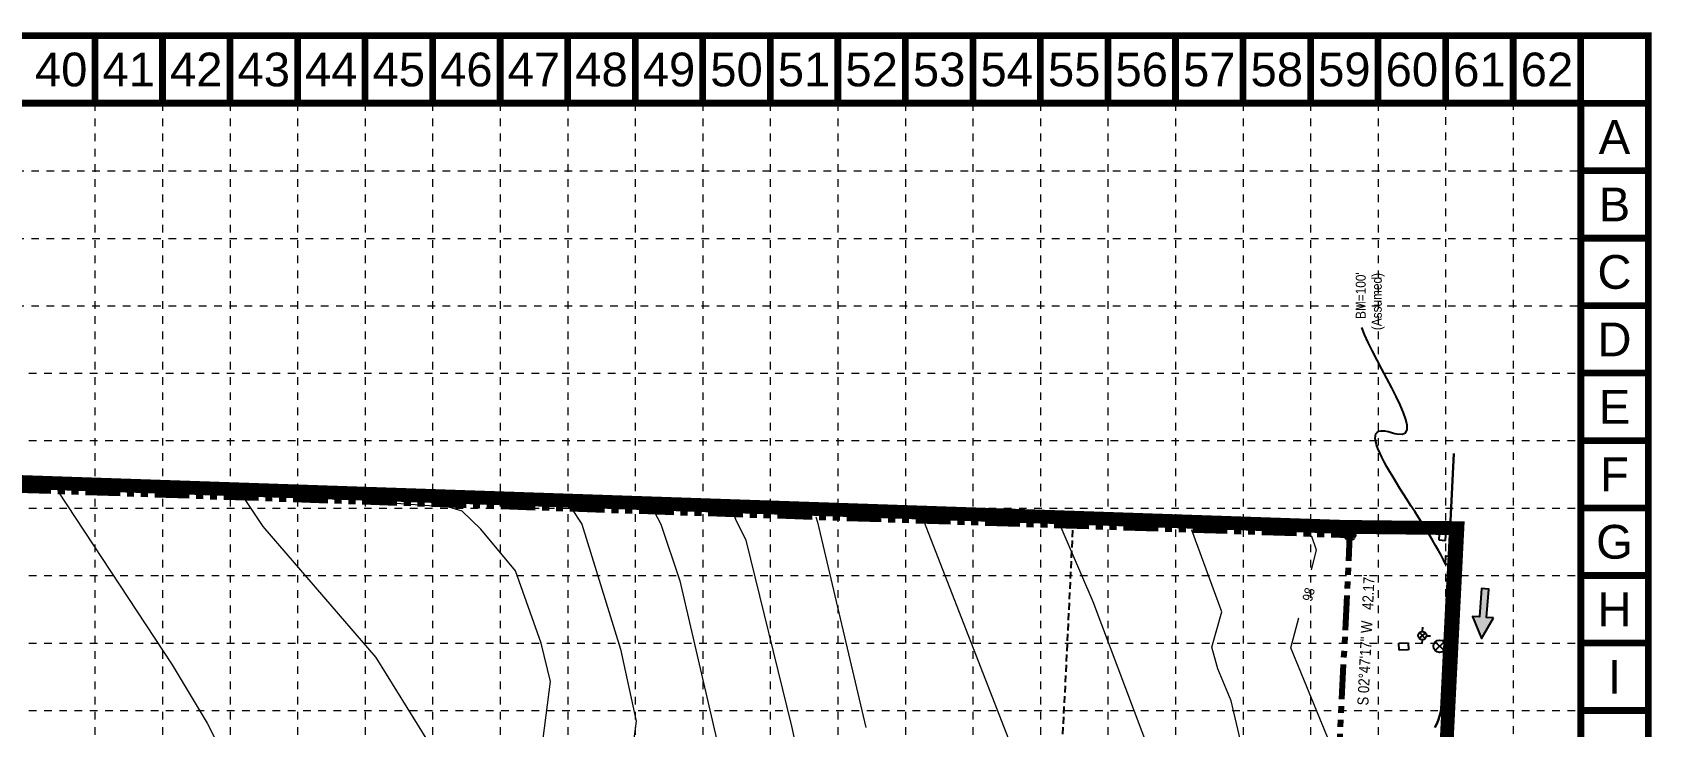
# Model space of a CAD drawing. Extents: x -66 to 9312, y 2290 to 8156.
# Drawn here: x 5804 to 9312, y 6651 to 8156 of the extents above; entities that cross this region are included whole.
import ezdxf
from ezdxf.enums import TextEntityAlignment as Align

# ---------------------------------------------------------------- set-up
doc = ezdxf.new("R2010")
doc.units = 0
doc.header["$LTSCALE"] = 120
doc.header["$MEASUREMENT"] = 0
for name, pattern in [('HIDDEN', [0.375, 0.125, -0.125, 0.125]), ('HIDDEN2', [0.1875, 0.125, -0.0625]), ('PHANTOM2', [1.25, 0.625, -0.125, 0.125, -0.125, 0.125, -0.125])]:
    doc.linetypes.add(name, pattern=pattern)
doc.layers.get('0').update_dxf_attribs({"linetype": 'CONTINUOUS'})
for name, color, linetype, lineweight in [('A-Anno-Note', 211, 'CONTINUOUS', 30), ('A-PROP', 60, 'PHANTOM2', 80), ('A-PROP-Esmt', 10, 'HIDDEN2', 25), ('A-PROP-Road', 112, 'CONTINUOUS', 30), ('CTEXT', 4, 'CONTINUOUS', 25), ('CTR', 4, 'CONTINUOUS', 9)]:
    doc.layers.add(name, color=color, linetype=linetype, lineweight=lineweight)
for name, color, linetype in [('ARROWS', 252, 'CONTINUOUS'), ('BASE', 7, 'CONTINUOUS'), ('FINAL', 1, 'CONTINUOUS'), ('GRADE', 30, 'CONTINUOUS'), ('GRID', 254, 'HIDDEN'), ('HIDE1', 202, 'CONTINUOUS'), ('LIMITS OF DISTURBANCE', 1, 'HIDDEN')]:
    doc.layers.add(name, color=color, linetype=linetype)
doc.styles.get("Standard").update_dxf_attribs({"font": 'ARIAL.TTF', "width": 0.85})
doc.dimstyles.get("Standard").update_dxf_attribs({"dimtxt": 0.18, "dimasz": 0.18, "dimexe": 0.18, "dimexo": 0.0625, "dimgap": 0.09, "dimtad": 0, "dimtih": 1, "dimtoh": 1, "dimdec": 4, "dimzin": 0, "dimdsep": 46, "dimtxsty": 'Standard', "dimcen": 0.09, "dimadec": 0, "dimazin": 0, "dimtfac": 1, "dimtdec": 4, "dimtofl": 0, "dimtmove": 0, "dimatfit": 3, "dimfxl": 0, "dimtolj": 1, "dimtzin": 0, "dimarcsym": 0})

# ---------------------------------------------------------------- blocks, each defined once
blk = doc.blocks.new('marker')
at = {"color": 7}
blk.add_circle((0, 0), 7.5, dxfattribs=at)
blk = doc.blocks.new('SPT16')
at = {"color": 0, "linetype": 'ByBlock'}
for p, q in [((-0.27, 0.27), (-0.53, 0.53)), ((0.27, 0.27), (0.53, 0.53))]:
    blk.add_line(p, q, dxfattribs=at)
blk.add_circle((0, 0), 0.375, dxfattribs=at)
blk = doc.blocks.new('fh')
at = {"layer": 'FINAL'}
blk.add_line((0.038, 0), (0.075, 0), dxfattribs=at)
at = {"layer": 'FINAL', "xscale": 0.1000000000007886, "yscale": 0.1000000000003638, "zscale": 0.1, "rotation": 45}
blk.add_blockref('SPT16', (0, 0), dxfattribs=at)
blk = doc.blocks.new('wm')
at = {"layer": 'FINAL'}
for p, q in [((-0.032, -0.032), (0.032, 0.032)), ((-0.032, 0.032), (0.032, -0.032))]:
    blk.add_line(p, q, dxfattribs=at)
blk.add_circle((0, 0), 0.0454, dxfattribs=at)
blk = doc.blocks.new('arrow')
blk.add_lwpolyline([(-67, -25.4), (-59.3, -25.4), (-59.6, -56.1), (-51.9, -56.2), (-51.6, -25.5), (-44, -25.5), (-55.3, -2.4), (-67, -25.4)], close=True)
at = {"color": 254}
for points in [[(-44, -25.5), (-67, -25.4), (-55.3, -2.4), (-67, -25.4)], [(-59.6, -56.1), (-51.9, -56.2), (-59.3, -25.4), (-51.6, -25.5)]]:
    blk.add_solid(points, dxfattribs=at)

msp = doc.modelspace()

# ---------------------------------------------------------------- linework, layer by layer
at = {"layer": 'A-PROP', "color": 7}
for p in [(222.8, 7353.5), (8634.2, 6560.9)]:
    msp.add_line(p, (8658.8, 7066.3), dxfattribs=at)
at = {"layer": 'A-PROP-Esmt', "color": 252}
msp.add_lwpolyline([(7846.7, 3652.9, -0.112227), (7783.9, 4672.4), (7920.3, 5506.8, 0.028352), (8034.9, 6590), (8059.1, 7086.7)], format="xyb", dxfattribs=at)
at = {"layer": 'A-PROP-Road', "color": 7}
msp.add_line((8856.6, 6688.3), (8883.7, 7243.2), dxfattribs=at)
msp.add_lwpolyline([(8842.9, 6648.9), (8845.7, 6654.5), (8848.3, 6660.5), (8850.7, 6666.8), (8852.9, 6673.6), (8854.9, 6680.8), (8856.6, 6688.3)], dxfattribs=at)
at = {"layer": 'BASE', "color": 9}
msp.add_line((9158.7, 8002.8), (9158.7, 2443.3), dxfattribs=at)
at = {"layer": 'BASE', "const_width": 14.6}
for points in [[(-58.5, 2297), (9305, 2297), (9305, 8149.1), (-58.5, 8149.1)], [(87.5, 2443.2), (9159.1, 2443), (9158.9, 8002.9), (89.4, 8003)]]:
    msp.add_lwpolyline(points, close=True, dxfattribs=at)
for points in [[(5940, 8002.8), (5940, 8149.1)], [(6086.3, 8002.8), (6086.3, 8149.1)], [(6232.6, 8002.8), (6232.6, 8149.1)], [(6378.9, 8002.8), (6378.9, 8149.1)], [(6525.2, 8002.8), (6525.2, 8149.1)], [(6671.5, 8002.8), (6671.5, 8149.1)], [(6817.8, 8002.8), (6817.8, 8149.1)], [(6964.1, 8002.8), (6964.1, 8149.1)], [(7110.4, 8002.8), (7110.4, 8149.1)], [(7256.7, 8002.8), (7256.7, 8149.1)], [(7403, 8002.8), (7403, 8149.1)], [(7549.3, 8002.8), (7549.3, 8149.1)], [(7695.6, 8002.8), (7695.6, 8149.1)], [(7841.9, 8002.8), (7841.9, 8149.1)], [(7988.2, 8002.8), (7988.2, 8149.1)], [(8134.5, 8002.8), (8134.5, 8149.1)], [(8280.8, 8002.8), (8280.8, 8149.1)], [(8427.1, 8002.8), (8427.1, 8149.1)], [(8573.4, 8002.8), (8573.4, 8149.1)], [(8719.7, 8002.8), (8719.7, 8149.1)], [(8866, 8002.8), (8866, 8149.1)], [(9012.3, 8002.8), (9012.3, 8149.1)], [(9158.7, 8002.8), (9158.7, 8149.1)], [(9305, 8002.8), (9305, 8149.1)], [(9305, 8002.8), (9158.7, 8002.8)], [(9305, 7856.5), (9158.7, 7856.5)], [(9305, 7710.2), (9158.7, 7710.2)], [(9305, 7563.9), (9158.7, 7563.9)], [(9305, 7417.6), (9158.7, 7417.6)], [(9305, 7271.3), (9158.7, 7271.3)], [(9305, 7125), (9158.7, 7125)], [(9305, 6978.7), (9158.7, 6978.7)], [(9305, 6832.4), (9158.7, 6832.4)], [(9305, 6686.1), (9158.7, 6686.1)]]:
    msp.add_lwpolyline(points, dxfattribs=at)
at = {"layer": 'CTR', "color": 35}
for p, q in [((5859.6, 7161.6, 1056), (6107.1, 6785, 1056)), ((6304.4, 7085.1, 1068), (6262.6, 7147.9, 1068)), ((6706.8, 7127.1, 1080), (6550.3, 7138.1, 1080)), ((6735.3, 7118.2, 1080), (6706.8, 7127.1, 1080)), ((6972.6, 7123.7, 1092), (6995.1, 7090, 1092)), ((6775.6, 7079.5, 1080), (6735.3, 7118.2, 1080)), ((6995.1, 7090, 1092), (7078.4, 6818.7, 1092)), ((7151.2, 7117.6, 1104), (7166, 7090.3, 1104)), ((7166, 7090.3, 1104), (7206.8, 6967.1, 1104)), ((7323.2, 7111.8, 1116), (7327.7, 7100.9, 1116)), ((7327.7, 7100.9, 1116), (7350.1, 7055.7, 1116)), ((7501.7, 7105.7, 1128), (7505.2, 7094.7, 1128)), ((7505.2, 7094.7, 1128), (7610.3, 6648.9, 1128)), ((7735.2, 7097.8, 1140), (7934.9, 6583.2, 1140)), ((6548.9, 6801.2, 1068), (6304.4, 7085.1, 1068)), ((6851.3, 6989.1, 1080), (6775.6, 7079.5, 1080)), ((7350.1, 7055.7, 1116), (7449.3, 6652.3, 1116)), ((8102.8, 6921.4, 1152), (8032.8, 7082.7, 1152)), ((8316.1, 7077.4, 1164), (8315.9, 7078, 1164)), ((8381.5, 6900.2, 1164), (8316.1, 7077.4, 1164)), ((8576.5, 7063.3, 1176), (8561.2, 7069.6, 1176)), ((8586.4, 7033.9, 1176), (8576.5, 7063.3, 1176)), ((8575.3, 6991.3, 1176), (8586.4, 7033.9, 1176)), ((6906.4, 6831.8, 1080), (6851.3, 6989.1, 1080)), ((7206.8, 6967.1, 1104), (7298, 6574.1, 1104)), ((8227.4, 6589.9, 1152), (8102.8, 6921.4, 1152)), ((8359.7, 6823.4, 1164), (8381.5, 6900.2, 1164)), ((8530.7, 6821.9, 1176), (8547.9, 6887.2, 1176)), ((6926.7, 6748.7, 1080), (6906.4, 6831.8, 1080)), ((7078.4, 6818.7, 1092), (7112.7, 6662.8, 1092)), ((8372.2, 6776.7, 1164), (8359.7, 6823.4, 1164)), ((8626.7, 6587.9, 1176), (8530.7, 6821.9, 1176)), ((6107.1, 6785, 1056), (6182.8, 6658.8, 1056)), ((6660.9, 6620.4, 1068), (6548.9, 6801.2, 1068)), ((8401.5, 6707.2, 1164), (8372.2, 6776.7, 1164)), ((6847.7, 6139.9, 1080), (6926.7, 6748.7, 1080)), ((8451.9, 6491, 1164), (8401.5, 6707.2, 1164)), ((6182.8, 6658.8, 1056), (6231.9, 6563.2, 1056)), ((7112.7, 6662.8, 1092), (7061.5, 6273.2, 1092)), ((7449.3, 6652.3, 1116), (7484, 6485.5, 1116))]:
    msp.add_line(p, q, dxfattribs=at)
at = {"layer": 'FINAL', "color": 7}
for p, q in [((8852.7, 7080, 1199.1), (8851.2, 7055.8, 1199.1)), ((8851.2, 7055.8, 1199.1), (8866.1, 7054.9, 1199.1)), ((8867.5, 7079.1, 1199.1), (8852.7, 7080, 1199.1)), ((8866.1, 7054.9, 1199.1), (8867.5, 7079.1, 1199.1)), ((8866.1, 7054.9, 1199.1), (8866.1, 7054.9, 1199.1)), ((8764.5, 6831.7), (8784.8, 6832.5)), ((8765.1, 6816.7), (8764.5, 6831.7)), ((8785.4, 6817.6), (8765.1, 6816.7)), ((8784.8, 6832.5), (8785.4, 6817.6))]:
    msp.add_line(p, q, dxfattribs=at)
at = {"layer": 'GRADE', "color": 7}
msp.add_lwpolyline([(8884.3, 7020.4), (8883.4, 7002.4), (8865.5, 7003.3), (8866.3, 7021.3), (8884.3, 7020.4)], close=True, dxfattribs=at)
at = {"layer": 'GRID', "color": 252, "linetype": 'HIDDEN', "lineweight": 0, "ltscale": 1.1}
for p, q in [((5940, 8002.8), (5940, 2881.5)), ((6086.3, 8002.8), (6086.3, 2881.5)), ((6232.6, 8002.8), (6232.6, 2881.5)), ((6378.9, 8002.8), (6378.9, 2881.5)), ((6525.2, 8002.8), (6525.2, 2881.5)), ((6671.5, 8002.8), (6671.5, 2881.5)), ((6817.8, 8002.8), (6817.8, 2881.5)), ((6964.1, 8002.8), (6964.1, 2881.5)), ((7110.4, 8002.8), (7110.4, 2881.5)), ((7256.7, 8002.8), (7256.7, 2881.5)), ((7403, 8002.8), (7403, 2881.5)), ((7549.3, 8002.8), (7549.3, 2881.5)), ((7695.6, 8002.8), (7695.6, 2881.5)), ((7841.9, 8002.8), (7841.9, 2881.5)), ((7988.2, 8002.8), (7988.2, 2881.5)), ((8134.5, 8002.8), (8134.5, 2881.5)), ((8280.8, 8002.8), (8280.8, 2881.5)), ((8427.1, 8002.8), (8427.1, 2881.5)), ((8573.4, 8002.8), (8573.4, 2881.5)), ((8719.7, 8002.8), (8719.7, 2881.5)), ((8865.8, 8005.2), (8865.8, 2881.5)), ((9012.1, 8005.2), (9012.1, 2881.5)), ((93.2, 7856), (9164, 7856)), ((93.2, 7709.7), (9164, 7709.7)), ((93.2, 7563.4), (9164, 7563.4)), ((87.9, 7417.6), (9158.7, 7417.6)), ((87.9, 7271.3), (9158.7, 7271.3)), ((87.9, 7125), (9158.7, 7125)), ((87.9, 6978.7), (9158.7, 6978.7)), ((87.9, 6832.4), (9158.7, 6832.4)), ((87.9, 6686.1), (9158.7, 6686.1))]:
    msp.add_line(p, q, dxfattribs=at)
at = {"layer": 'HIDE1'}
for p, q in [((8822.3, 6854.7), (8809, 6842.6)), ((8821.7, 6842), (8809.6, 6855.3))]:
    msp.add_line(p, q, dxfattribs=at)
at = {"layer": 'LIMITS OF DISTURBANCE', "ltscale": 5, "const_width": 30}
msp.add_lwpolyline([(201.6, 7370.2), (984.4, 3994.2), (8743, 3594.8), (8703.6, 3718.1, -0.157615), (8631.6, 4674.8), (8785.3, 5673.5), (8848.1, 6216.7), (8891.5, 7081.4), (8643.4, 7084.2), (229.2, 7369.9)], format="xyb", close=True, dxfattribs=at)

# ---------------------------------------------------------------- block references
at = {"layer": 'A-PROP', "color": 7}
msp.add_blockref('marker', (8658.8, 7066.3), dxfattribs=at)
at = {"layer": 'ARROWS', "xscale": 1.999999999998635, "yscale": 2.000000000000478, "zscale": 2, "rotation": 176.1651626952786}
msp.add_blockref('arrow', (8833, 6845.1), dxfattribs=at)
at = {"layer": 'FINAL', "color": 7, "xscale": 239.999999996798, "yscale": 239.9999999967981, "zscale": 239.9999999967978, "rotation": 267.211944444545}
msp.add_blockref('fh', (8815.6, 6848.6), dxfattribs=at)
at = {"layer": 'FINAL', "color": 7, "xscale": 297.4854826648789, "yscale": 297.4854826648789, "zscale": 297.4854826648792}
msp.add_blockref('wm', (8853.1, 6825.4), dxfattribs=at)

# ---------------------------------------------------------------- texts
at = {"layer": 'A-Anno-Note', "color": 7, "width": 0.85}
msp.add_text('S 02%%d47\'17" W   42.17\'', height=24, rotation=87.2119, dxfattribs=at).set_placement((8693.5, 6839), align=Align.MIDDLE)
at = {"layer": 'BASE'}
for s, height, p in [('40', 73.15, (5866.8, 8075.9)), ('41', 73.15, (6013.1, 8075.9)), ('42', 73.15, (6159.4, 8075.9)), ('43', 73.15, (6305.7, 8075.9)), ('44', 73.15, (6452, 8075.9)), ('45', 73.15, (6598.3, 8075.9)), ('46', 73.15, (6744.6, 8075.9)), ('47', 73.15, (6891, 8075.9)), ('48', 73.15, (7037.3, 8075.9)), ('49', 73.15, (7183.6, 8075.9)), ('50', 73.15, (7329.9, 8075.9)), ('51', 73.15, (7476.2, 8075.9)), ('52', 73.15, (7622.5, 8075.9)), ('53', 73.15, (7768.8, 8075.9)), ('54', 73.15, (7915.1, 8075.9)), ('55', 73.15, (8061.4, 8075.9)), ('56', 73.15, (8207.7, 8075.9)), ('57', 73.15, (8354, 8075.9)), ('58', 73.15, (8500.3, 8075.9)), ('59', 73.15, (8646.6, 8075.9)), ('60', 73.15, (8792.9, 8075.9)), ('61', 73.15, (8939.2, 8075.9)), ('62', 73.15, (9085.5, 8075.9)), ('A', 73.2, (9231.8, 7929.6)), ('B', 73.2, (9231.8, 7783.3)), ('C', 73.2, (9231.8, 7637)), ('D', 73.2, (9231.8, 7490.7)), ('E', 73.2, (9231.8, 7344.4)), ('F', 73.2, (9231.8, 7198.1)), ('G', 73.2, (9231.8, 7051.8)), ('H', 73.2, (9231.8, 6905.5)), ('I', 73.2, (9231.8, 6759.2))]:
    msp.add_text(s, height=height, dxfattribs=at).set_placement(p, align=Align.MIDDLE_CENTER)
at = {"layer": 'CTEXT', "color": 35, "width": 0.85}
msp.add_text('98', height=21.6, rotation=75.2706, dxfattribs=at).set_placement((8569.2, 6937.7, 1176), align=Align.MIDDLE_CENTER)
at = {"layer": 'GRADE', "color": 7, "width": 0.85}
for s, p in [("BM=100'", (8692.9, 7585.6)), ('(Assumed)', (8727.6, 7572.7))]:
    msp.add_text(s, height=21.6, rotation=90, dxfattribs=at).set_placement(p, align=Align.CENTER)

# ---------------------------------------------------------------- leaders
at = {"layer": 'GRADE', "color": 7, "path_type": 1}
msp.add_leader([(8865.5, 7003.3), (8741.6, 7290.8), (8760.5, 7285.7), (8684.8, 7516.4)], dimstyle='Standard', override={"dimscale": 30, "dimtxt": 0.1, "dimasz": 0.1, "dimtxsty": 'Standard'}, dxfattribs=at)

doc.saveas('drawing.dxf')
